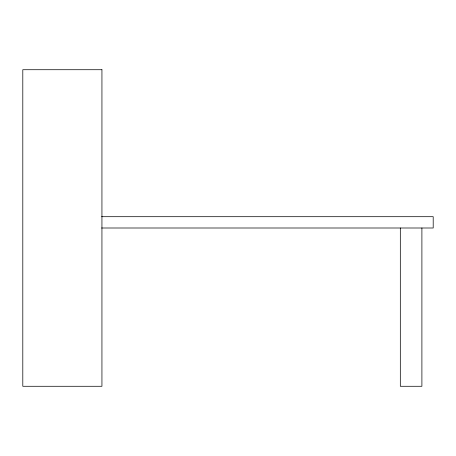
<?xml version="1.0" encoding="UTF-8"?>
<svg xmlns="http://www.w3.org/2000/svg" width="456" height="456" viewBox="0 0 456 456"><rect width="100%" height="100%" fill="white"/><g stroke="black" fill="none" stroke-linecap="round" stroke-linejoin="round"><path stroke-width="0.68" d="M101.614 216.697L433.2 216.697L433.2 228L101.614 228M421.897 228L421.897 386.283L400.322 386.283L400.322 228M101.939 69.717L22.8 69.717L22.8 386.283L101.939 386.283L101.939 69.717"/></g></svg>
